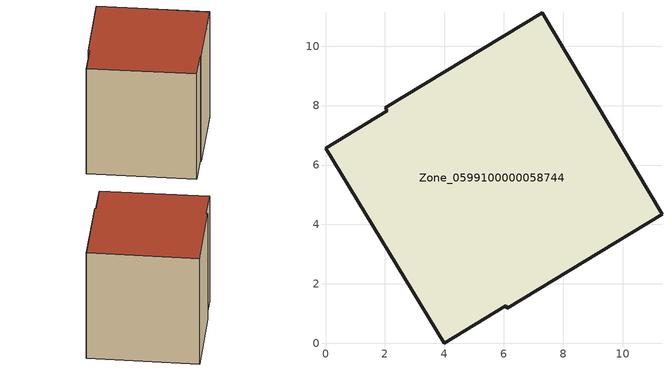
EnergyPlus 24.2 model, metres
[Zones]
Zone_0599100000058744
 floor ground (C_G): 7.29,11.13 11.32,4.34 6.12,1.18 6.07,1.26 3.99,0 0,6.56 2.07,7.82 2.01,7.92 z0
 wall outside (C_F): 3.99,0 6.07,1.26 6.12,1.18 11.32,4.34 7.29,11.13 2.01,7.92 2.07,7.82 0,6.56 3.99,0 z0:8.46
 roof outside (C_R): 2.07,7.82 0,6.56 3.99,0 6.07,1.26 6.12,1.18 11.32,4.34 7.29,11.13 2.01,7.92 z8.46
[BUILDING]
Pand.0599100000058744: North Axis=0; Terrain=City; Loads Convergence Tolerance Value=0.04; Temperature Convergence Tolerance Value=0.4; Solar Distribution=FullExterior; Maximum Number of Warmup Days=25; Minimum Number of Warmup Days=1
[Site:Location]
Rotterdam.The.Hague.AP_ZH_NLD Design_Conditions: Latitude=51.96; Longitude=4.45; Time Zone=1; Elevation=-4.5
[SITE:GROUNDTEMPERATURE:BUILDINGSURFACE]
18, 18, 18, 18, 18, 18, 18, 18, 18, 18, 18, 18
[MATERIAL] Thermal Absorptance=0.9; Solar Absorptance=0.7; Visible Absorptance=0.7
Name | Roughness | Thickness | Conductivity | Density | Specific Heat
G.TC.1946-1964 | MediumSmooth | 0.15 | 1 | 540 | 1210
F.TC.1946-1964 | Rough | 0.3 | 0.857143 | 1920 | 840
R.TC.1946-1964 | MediumRough | 0.2 | 0.235294 | 1500 | 1000
[CONSTRUCTION]
C_G: G.TC.1946-1964
C_F: F.TC.1946-1964
C_R: R.TC.1946-1964
[ZONE]
Zone_0599100000058744: Type=1; Multiplier=1; Ceiling Height=Autocalculate; Volume=Autocalculate; Floor Area=autocalculate; Part of Total Floor Area=Yes
[ZONEINFILTRATION:DESIGNFLOWRATE]
Infil_Zone_0599100000058744: Zone or ZoneList or Space or SpaceList=Zone_0599100000058744; Schedule=AlwaysOn; Design Flow Rate Calculation Method=Flow/Area; Flow Rate per Floor Area=0.003; Constant Term Coefficient=1; Temperature Term Coefficient=0; Velocity Term Coefficient=0; Velocity Squared Term Coefficient=0
[HVACTEMPLATE:ZONE:IDEALLOADSAIRSYSTEM]
Zone_0599100000058744: Maximum Heating Supply Air Temperature=50; Minimum Cooling Supply Air Temperature=13; Maximum Heating Supply Air Humidity Ratio=0.0156; Minimum Cooling Supply Air Humidity Ratio=0.0077; Heating Limit=NoLimit; Cooling Limit=NoLimit; Dehumidification Control Type=ConstantSensibleHeatRatio; Cooling Sensible Heat Ratio=0.7; Dehumidification Setpoint=60; Humidification Control Type=None; Humidification Setpoint=30; Outdoor Air Method=None; Outdoor Air Flow Rate per Person=0.00944; Outdoor Air Flow Rate per Zone Floor Area=0; Outdoor Air Flow Rate per Zone=0; Demand Controlled Ventilation Type=None; Outdoor Air Economizer Type=NoEconomizer; Heat Recovery Type=None; Sensible Heat Recovery Effectiveness=0.7; Latent Heat Recovery Effectiveness=0.65
[ZONECONTROL:THERMOSTAT]
ThermostatControl_Zone_0599100000058744: Zone or ZoneList=Zone_0599100000058744; Control Type Schedule=DualSetpointControlType; Control 1=Thermostat_Zone_0599100000058744; Temperature Difference Between Cutout And Setpoint=0
[THERMOSTATSETPOINT:DUALSETPOINT]
Thermostat_Zone_0599100000058744: Heating Setpoint Temperature Schedule=HeatingSetpoint_Zone_0599100000058744; Cooling Setpoint Temperature Schedule=CoolingSetpoint_Zone_0599100000058744
[SCHEDULE:COMPACT]
HeatingSetpoint_Zone_0599100000058744: Through: 12/31, For: AllDays, Until: 24:00, 21
CoolingSetpoint_Zone_0599100000058744: Through: 12/31, For: AllDays, Until: 24:00, 24
DualSetpointControlType: Through: 12/31, For: AllDays, Until: 24:00, 4
AlwaysOn: Through: 12/31, For: AllDays, Until: 24:00, 1
